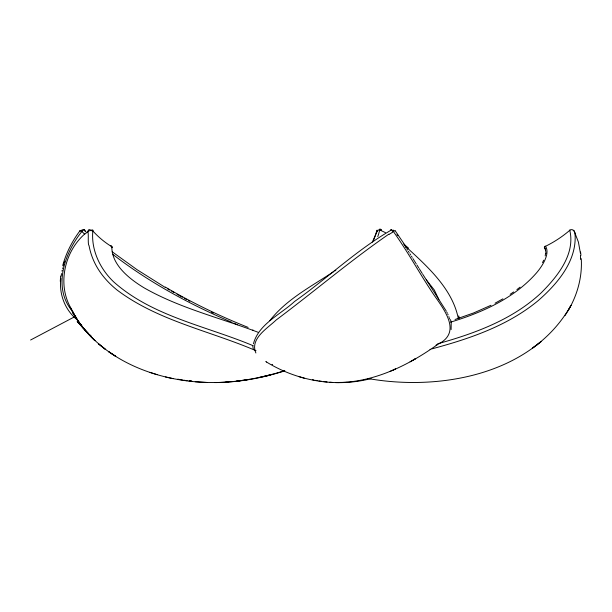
<?xml version="1.0" encoding="UTF-8"?>
<svg xmlns="http://www.w3.org/2000/svg" width="612" height="612" viewBox="0 0 612 612"><rect width="100%" height="100%" fill="white"/><g stroke="black" fill="none" stroke-linecap="round" stroke-linejoin="round"><path stroke-width="0.92" d="M545.95 253.605L545.674 250.599M580.505 259.396L580.52 255.579M253.437 343.776C258.624 323.97 280.526 314.522 294.54 301.502C327.213 278.429 356.413 250.147 391.175 230.127M90.408 229.806A3.114 1.951 47.6 0 0 88.059 231.244L88.212 231.351M92.825 230.923C91.027 249.956 100.001 268.79 113.587 281.788C152.679 316.626 206.236 325.982 253.269 345.757M60.267 281.313L60.672 276.104M60.886 278.452C58.79 294.257 65.247 310.774 78.022 320.459M61.162 276.066L61.529 273.61M545.193 255.893L545.544 253.674M451.113 329.562L451.205 322.562M372.272 242.13L377.382 230.923M62.003 271.093L62.179 270.244M62.577 268.5L62.722 267.911M63.181 266.136L63.342 265.539M62.761 265.394C66.188 252.871 72.201 241.105 79.996 230.747M63.686 264.33L63.87 263.726M64.245 262.502L64.642 261.263M111.545 246.728L111.598 246.575A113.61 91.471 -81.5 0 1 92.879 230.999M542.5 262.625L543.686 260.207M367.781 378.476C439.982 391.428 532.126 374.582 571.019 305.312L568.127 310.605C577.399 295.045 582.41 276.785 581.255 258.631M269.823 320.657C286.47 299.23 311.47 286.37 333.739 271.606M564.891 315.693L568.074 310.705M80.463 231.344L80.249 231.351A2.968 0.689 30.6 0 1 79.973 230.938M82.391 230.923C64.52 252.396 51.921 288.459 73.134 312.082M84.555 234.159C64 252.266 56.878 285.911 71.818 309.626M536.976 344.839L541.306 341.412L532.509 348.09L536.931 344.885M516.911 289.583L520.07 287.173M87.126 232.124C89.39 228.88 87.279 244.479 89.046 245.657C90.163 251.708 92.121 257.598 94.837 263.114C100.047 273.732 108.056 282.79 117.236 290.157C158.187 320.91 209.732 330.786 256.03 350.714M431.95 348.465L437.71 344.48M510.171 294.303L513.613 291.962M430.351 349.529C402.421 368.271 370.031 382.844 335.812 382.584M388.842 234.159C349.972 261.01 313.91 291.748 276.096 320.053C267.475 328.369 249.65 338.727 255.885 352.986M334.787 270.971L335.835 270.328M413.307 359.978L415.686 358.578L410.071 361.837M392.208 232.124L394.947 230.67M502.88 298.847L495.07 303.192M436.027 345.122C462.58 333.861 445.261 311.072 434.283 295.405C420.016 274.398 407.898 251.739 393.156 231.237M30.6 340.012L75.781 316.167M490.985 305.281L473.627 312.946L455.053 319.487M393.317 369.969L395.559 368.952L390.028 371.415M545.598 246.353C550.333 253.911 542.156 266.274 536.517 272.883C514.309 298.281 482.218 312.51 450.57 322.149M284.764 370.872C265.455 377.023 245.42 381.169 225.155 382.217M284.733 370.635C262.112 377.91 238.473 382.209 214.682 382.584M437.695 343.776C474.774 333.486 512.489 319.678 541.077 292.957C557.226 276.815 575.532 254.447 569.772 230.227M430.014 349.375C468.295 339.186 507.279 326.257 538.216 300.591C557.295 283.93 576.963 261.049 575.051 234.159M263.65 376.671L269.655 375.194M371.01 378.583C335.751 387.748 297.47 381.001 266.557 362.044M259.06 377.52L272.309 374.315M249.467 379.356L236.553 381.2L240.034 380.71M75.1 316.274L72.514 311.906C101.049 362.893 164.001 384.328 219.685 382.431M216.158 382.584L228.643 382.056M338.199 382.584L341.748 382.469M347.295 382.316L339.071 382.469L341.343 382.431M207.338 382.469L195.22 381.72M329.86 382.194L332.653 382.431M323.564 381.582L327.06 381.965M189.284 380.955L191.847 381.276L189.001 380.916M184.273 380.32L187.111 380.679M189.552 381.001L192.382 381.36M184.174 380.312L186.714 380.641M318.906 380.924L321.705 381.322M177.755 379.157L183.325 380.197M312.342 379.685L313.948 380.006M315.562 380.32L317.169 380.633M380.144 230.127L385.461 232.659M165.508 376.954L172.951 378.637M298.702 376.541L304.447 378.27M149.871 372.341L157.169 374.674M272.034 364.37L272.608 364.576M111.843 246.888C111.614 265.05 129.713 279.194 144.417 288.022C180.119 308.326 220.419 317.919 258.562 332.461M252.733 330.021L253.399 330.296M248.128 327.405C219.586 316.037 191.831 302.688 165.362 287.082M236.89 324.414L237.67 324.735M235.314 323.763L236.102 324.092M233.708 323.098L234.511 323.434M232.078 322.409C189.98 304.501 149.297 282.476 112.983 254.508M211.431 312.12L213.404 313.053M266.687 362.036L265.707 361.516M188.71 300.645L189.766 301.211M186.591 299.513L184.464 298.365M182.338 297.195L177.013 294.234M173.816 292.429L171.689 291.205M169.562 289.973L167.443 288.742M165.332 287.495L137.065 269.693L112.203 251.792M404.807 245.68C426.38 265.585 452.199 288.107 458.235 318.202M403.698 244.089L408.456 248.059M545.261 246.085L544.282 247.149L545.422 249.138M84.594 230.104L85.787 231.412M89.972 334.917L91.096 335.957M88.748 333.754L77.181 321.461L83.385 328.353M426.35 279.898L434.283 289.973L438.85 299.513M396.989 234.419L397.777 235.505M395.123 230.67L406.72 247.776M77.035 319.456L84.181 329.294L94.959 340.677C85.841 332.194 78.015 322.31 72.216 311.271L78.642 321.95L82.88 327.665L78.642 321.95L73.287 313.153M405.335 246.59L406.054 247.699M406.773 248.809L407.569 250.048M408.357 251.287L409.145 252.519M409.918 253.743L410.683 254.967M422.754 274.283L446.293 311.133M422.257 273.503L419.228 268.66M411.448 256.176L412.205 257.384M414.431 260.949L412.955 258.578M418.715 267.834L416.956 265.011M414.798 261.538L415.517 262.709M415.885 263.282L416.244 263.864M72.514 311.906L76.255 318.24L70.158 307.278M544.626 247.875L545.575 250.193M580.375 252.993L578.409 242.092L574.232 231.237A3.114 2.632 -10.5 0 0 569.894 229.99M446.791 312.082L447.257 313.007M447.701 313.925L448.114 314.828M574.308 231.351L574.561 232.124M448.848 316.595L449.17 317.46M449.46 318.317L449.713 319.158M450.493 319.655L451.143 322.149M253.276 348.985L252.764 345.91M458.778 315.876L459.099 318.286M580.558 251.999L580.972 255.311M569.81 230.273A113.771 113.243 3.2 0 1 545.674 246.208M573.207 230.602A2.968 1.415 -17.6 0 1 574.377 231.328M574.676 232.04A73.83 32.979 -41.4 0 1 575.203 234.052M544.581 247.24A2.004 0.696 -6.4 0 1 544.864 247.072M376.9 230.234A113.61 34.83 84.7 0 1 373.733 239.896M377.199 230.862A2.662 1.721 11.9 0 1 380.174 230.013M380.044 228.804A113.771 34.41 84.2 0 1 377.78 236.645M377.122 231.053A2.968 1.186 24 0 1 377.826 230.594M381.505 229.676A3.114 0.52 -57.8 0 1 381.406 230.311M380.603 230.288A3.114 0.52 -57.8 0 1 381.085 229.791M84.28 233.784A113.61 91.639 81.4 0 1 81.832 231.474M82.329 230.793A2.662 0.926 -37.2 0 1 84.448 229.898M85.688 231.81A113.771 91.976 80.6 0 1 84.471 230.617M80.057 230.602A2.968 0.689 30.6 0 1 81.733 231.015M81.358 230.395A3.114 2.31 -38.5 0 1 84.724 229.951M91.563 229.997A2.662 1.147 -34.2 0 1 92.902 230.892M111.789 246.338A2.831 1.132 -27.3 0 1 111.782 246.506M110.55 245.817A2.831 1.132 -27.3 0 1 111.56 245.947M88.12 231.313A2.968 1.607 -4.5 0 1 92.718 231.045M84.67 234.243A73.83 52.341 17.8 0 1 87.248 232.223M112.203 247.47A2.004 0.689 -7.4 0 1 111.835 247.707M112.027 246.827A2.004 0.689 -7.4 0 1 112.248 246.95M391.068 230.005A2.662 1.637 18.7 0 1 391.275 229.959M393.248 230.15A2.662 1.637 18.7 0 1 393.631 230.311M388.819 234.557A73.83 31.327 -42.1 0 1 392.162 232.537M390.678 229.86A3.114 1.102 55.8 0 1 393.164 231.214M115.691 356.306L108.844 351.816L115.691 356.306M105.103 349.108L98.509 343.829L105.103 349.108"/></g></svg>
